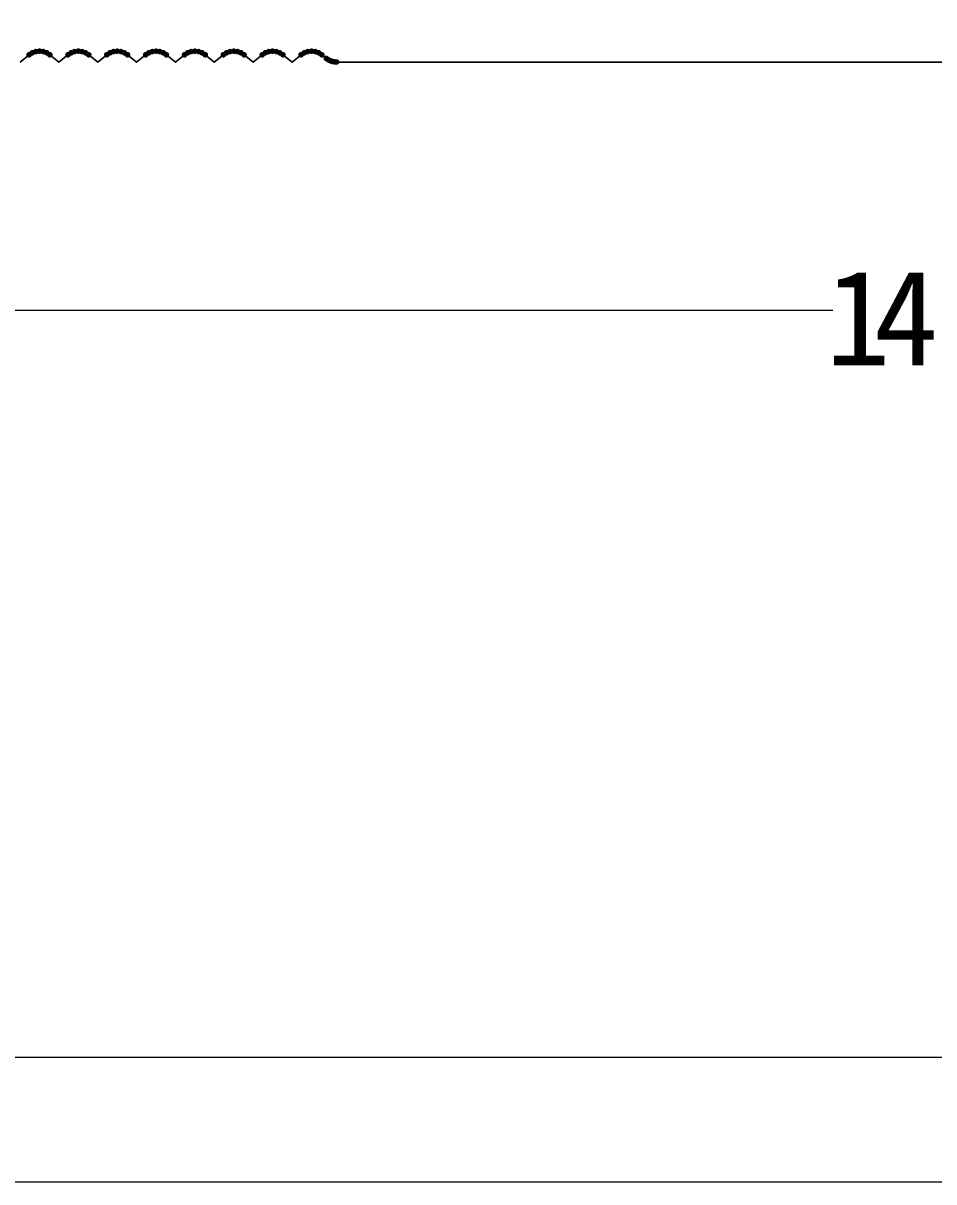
# Model space of a CAD drawing. Header units: millimetres. Extents: x 0 to 588, y 0 to 418.
# Drawn here: x 98.7 to 138.9, y 0 to 51.1 of the extents above; entities that cross this region are included whole.
import ezdxf

# ---------------------------------------------------------------- set-up
doc = ezdxf.new("R2010")
doc.units = ezdxf.units.MM

msp = doc.modelspace()

# ---------------------------------------------------------------- hatches: boundary and pattern name
h = msp.add_hatch(color=0)
edge = h.paths.add_edge_path()
edge.add_arc((98.955942, 49.746469), 0.125009, 0, 360)
h = msp.add_hatch(color=0)
edge = h.paths.add_edge_path()
edge.add_arc((98.955942, 49.746469), 0.125009, 0, 360)
h = msp.add_hatch(color=0)
edge = h.paths.add_edge_path()
edge.add_arc((99.09551, 49.834417), 0.125009, 0, 360)
h = msp.add_hatch(color=0)
edge = h.paths.add_edge_path()
edge.add_arc((99.251178, 49.889022), 0.125009, 0, 360)
h = msp.add_hatch(color=0)
edge = h.paths.add_edge_path()
edge.add_arc((99.415102, 49.907534), 0.125009, 0, 360)
h = msp.add_hatch(color=0)
edge = h.paths.add_edge_path()
edge.add_arc((99.579027, 49.889022), 0.125009, 0, 360)
h = msp.add_hatch(color=0)
edge = h.paths.add_edge_path()
edge.add_arc((99.734694, 49.834417), 0.125009, 0, 360)
h = msp.add_hatch(color=0)
edge = h.paths.add_edge_path()
edge.add_arc((99.874263, 49.746469), 0.125009, 0, 360)
h = msp.add_hatch(color=0)
edge = h.paths.add_edge_path()
edge.add_arc((100.670977, 49.746469), 0.125009, 0, 360)
h = msp.add_hatch(color=0)
edge = h.paths.add_edge_path()
edge.add_arc((100.670977, 49.746469), 0.125009, 0, 360)
h = msp.add_hatch(color=0)
edge = h.paths.add_edge_path()
edge.add_arc((100.810546, 49.834417), 0.125009, 0, 360)
h = msp.add_hatch(color=0)
edge = h.paths.add_edge_path()
edge.add_arc((100.966213, 49.889022), 0.125009, 0, 360)
h = msp.add_hatch(color=0)
edge = h.paths.add_edge_path()
edge.add_arc((101.130138, 49.907534), 0.125009, 0, 360)
h = msp.add_hatch(color=0)
edge = h.paths.add_edge_path()
edge.add_arc((101.294062, 49.889022), 0.125009, 0, 360)
h = msp.add_hatch(color=0)
edge = h.paths.add_edge_path()
edge.add_arc((101.44973, 49.834417), 0.125009, 0, 360)
h = msp.add_hatch(color=0)
edge = h.paths.add_edge_path()
edge.add_arc((101.589298, 49.746469), 0.125009, 0, 360)
h = msp.add_hatch(color=0)
edge = h.paths.add_edge_path()
edge.add_arc((102.386013, 49.746469), 0.125009, 0, 360)
h = msp.add_hatch(color=0)
edge = h.paths.add_edge_path()
edge.add_arc((102.386013, 49.746469), 0.125009, 0, 360)
h = msp.add_hatch(color=0)
edge = h.paths.add_edge_path()
edge.add_arc((102.525581, 49.834417), 0.125009, 0, 360)
h = msp.add_hatch(color=0)
edge = h.paths.add_edge_path()
edge.add_arc((102.681248, 49.889022), 0.125009, 0, 360)
h = msp.add_hatch(color=0)
edge = h.paths.add_edge_path()
edge.add_arc((102.845173, 49.907534), 0.125009, 0, 360)
h = msp.add_hatch(color=0)
edge = h.paths.add_edge_path()
edge.add_arc((103.009098, 49.889022), 0.125009, 0, 360)
h = msp.add_hatch(color=0)
edge = h.paths.add_edge_path()
edge.add_arc((103.164765, 49.834417), 0.125009, 0, 360)
h = msp.add_hatch(color=0)
edge = h.paths.add_edge_path()
edge.add_arc((103.304333, 49.746469), 0.125009, 0, 360)
h = msp.add_hatch(color=0)
edge = h.paths.add_edge_path()
edge.add_arc((104.101048, 49.746469), 0.125009, 0, 360)
h = msp.add_hatch(color=0)
edge = h.paths.add_edge_path()
edge.add_arc((104.101048, 49.746469), 0.125009, 0, 360)
h = msp.add_hatch(color=0)
edge = h.paths.add_edge_path()
edge.add_arc((104.240616, 49.834417), 0.125009, 0, 360)
h = msp.add_hatch(color=0)
edge = h.paths.add_edge_path()
edge.add_arc((104.396284, 49.889022), 0.125009, 0, 360)
h = msp.add_hatch(color=0)
edge = h.paths.add_edge_path()
edge.add_arc((104.560208, 49.907534), 0.125009, 0, 360)
h = msp.add_hatch(color=0)
edge = h.paths.add_edge_path()
edge.add_arc((104.724133, 49.889022), 0.125009, 0, 360)
h = msp.add_hatch(color=0)
edge = h.paths.add_edge_path()
edge.add_arc((104.8798, 49.834417), 0.125009, 0, 360)
h = msp.add_hatch(color=0)
edge = h.paths.add_edge_path()
edge.add_arc((105.019369, 49.746469), 0.125009, 0, 360)
h = msp.add_hatch(color=0)
edge = h.paths.add_edge_path()
edge.add_arc((105.816084, 49.746469), 0.125009, 0, 360)
h = msp.add_hatch(color=0)
edge = h.paths.add_edge_path()
edge.add_arc((105.816084, 49.746469), 0.125009, 0, 360)
h = msp.add_hatch(color=0)
edge = h.paths.add_edge_path()
edge.add_arc((105.955652, 49.834417), 0.125009, 0, 360)
h = msp.add_hatch(color=0)
edge = h.paths.add_edge_path()
edge.add_arc((106.111319, 49.889022), 0.125009, 0, 360)
h = msp.add_hatch(color=0)
edge = h.paths.add_edge_path()
edge.add_arc((106.275244, 49.907534), 0.125009, 0, 360)
h = msp.add_hatch(color=0)
edge = h.paths.add_edge_path()
edge.add_arc((106.439168, 49.889022), 0.125009, 0, 360)
h = msp.add_hatch(color=0)
edge = h.paths.add_edge_path()
edge.add_arc((106.594836, 49.834417), 0.125009, 0, 360)
h = msp.add_hatch(color=0)
edge = h.paths.add_edge_path()
edge.add_arc((106.734404, 49.746469), 0.125009, 0, 360)
h = msp.add_hatch(color=0)
edge = h.paths.add_edge_path()
edge.add_arc((107.531119, 49.746469), 0.125009, 0, 360)
h = msp.add_hatch(color=0)
edge = h.paths.add_edge_path()
edge.add_arc((107.531119, 49.746469), 0.125009, 0, 360)
h = msp.add_hatch(color=0)
edge = h.paths.add_edge_path()
edge.add_arc((107.670687, 49.834417), 0.125009, 0, 360)
h = msp.add_hatch(color=0)
edge = h.paths.add_edge_path()
edge.add_arc((107.826355, 49.889022), 0.125009, 0, 360)
h = msp.add_hatch(color=0)
edge = h.paths.add_edge_path()
edge.add_arc((107.990279, 49.907534), 0.125009, 0, 360)
h = msp.add_hatch(color=0)
edge = h.paths.add_edge_path()
edge.add_arc((108.154204, 49.889022), 0.125009, 0, 360)
h = msp.add_hatch(color=0)
edge = h.paths.add_edge_path()
edge.add_arc((108.309871, 49.834417), 0.125009, 0, 360)
h = msp.add_hatch(color=0)
edge = h.paths.add_edge_path()
edge.add_arc((108.449439, 49.746469), 0.125009, 0, 360)
h = msp.add_hatch(color=0)
edge = h.paths.add_edge_path()
edge.add_arc((109.246154, 49.746469), 0.125009, 0, 360)
h = msp.add_hatch(color=0)
edge = h.paths.add_edge_path()
edge.add_arc((109.246154, 49.746469), 0.125009, 0, 360)
h = msp.add_hatch(color=0)
edge = h.paths.add_edge_path()
edge.add_arc((109.385723, 49.834417), 0.125009, 0, 360)
h = msp.add_hatch(color=0)
edge = h.paths.add_edge_path()
edge.add_arc((109.54139, 49.889022), 0.125009, 0, 360)
h = msp.add_hatch(color=0)
edge = h.paths.add_edge_path()
edge.add_arc((109.705315, 49.907534), 0.125009, 0, 360)
h = msp.add_hatch(color=0)
edge = h.paths.add_edge_path()
edge.add_arc((109.869239, 49.889022), 0.125009, 0, 360)
h = msp.add_hatch(color=0)
edge = h.paths.add_edge_path()
edge.add_arc((110.024907, 49.834417), 0.125009, 0, 360)
h = msp.add_hatch(color=0)
edge = h.paths.add_edge_path()
edge.add_arc((110.164475, 49.746469), 0.125009, 0, 360)
h = msp.add_hatch(color=0)
edge = h.paths.add_edge_path()
edge.add_arc((110.96119, 49.746469), 0.125009, 0, 360)
h = msp.add_hatch(color=0)
edge = h.paths.add_edge_path()
edge.add_arc((110.96119, 49.746469), 0.125009, 0, 360)
h = msp.add_hatch(color=0)
edge = h.paths.add_edge_path()
edge.add_arc((111.100758, 49.834417), 0.125009, 0, 360)
h = msp.add_hatch(color=0)
edge = h.paths.add_edge_path()
edge.add_arc((111.256425, 49.889022), 0.125009, 0, 360)
h = msp.add_hatch(color=0)
edge = h.paths.add_edge_path()
edge.add_arc((111.42035, 49.907534), 0.125009, 0, 360)
h = msp.add_hatch(color=0)
edge = h.paths.add_edge_path()
edge.add_arc((111.584275, 49.889022), 0.125009, 0, 360)
h = msp.add_hatch(color=0)
edge = h.paths.add_edge_path()
edge.add_arc((111.739942, 49.834417), 0.125009, 0, 360)
h = msp.add_hatch(color=0)
edge = h.paths.add_edge_path()
edge.add_arc((111.879511, 49.746469), 0.125009, 0, 360)
h = msp.add_hatch(color=0)
edge = h.paths.add_edge_path()
edge.add_arc((112.076537, 49.588848), 0.125009, 0, 360)
h = msp.add_hatch(color=0)
edge = h.paths.add_edge_path()
edge.add_arc((112.143846, 49.540947), 0.125009, 0, 360)
h = msp.add_hatch(color=0)
edge = h.paths.add_edge_path()
edge.add_arc((112.216105, 49.500901), 0.125009, 0, 360)
h = msp.add_hatch(color=0)
edge = h.paths.add_edge_path()
edge.add_arc((112.292402, 49.469217), 0.125009, 0, 360)
h = msp.add_hatch(color=0)
edge = h.paths.add_edge_path()
edge.add_arc((112.371772, 49.446296), 0.125009, 0, 360)
h = msp.add_hatch(color=0)
edge = h.paths.add_edge_path()
edge.add_arc((112.453214, 49.432426), 0.125009, 0, 360)
h = msp.add_hatch(color=0)
edge = h.paths.add_edge_path()
edge.add_arc((112.535697, 49.427784), 0.125009, 0, 360)
h = msp.add_hatch(color=0)
edge = h.paths.add_edge_path()
edge.add_arc((112.535697, 49.427784), 0.125009, 0, 360)

# ---------------------------------------------------------------- linework, layer by layer
at = {"color": 0, "lineweight": 0}
for points in [[(0, 0), (588.217808, 0), (588.217808, 417.799564), (0, 417.799564)], [(7.515266, 5.497363), (582.720445, 5.497363), (582.720445, 412.302202), (7.515266, 412.302202)], [(98.955942, 49.746452), (98.557584, 49.427766)], [(100.27262, 49.427766), (99.874263, 49.746452)], [(100.670977, 49.746452), (100.27262, 49.427766)], [(101.987656, 49.427766), (101.589298, 49.746452)], [(102.386013, 49.746452), (101.987656, 49.427766)], [(103.702691, 49.427766), (103.304333, 49.746452)], [(104.101048, 49.746452), (103.702691, 49.427766)], [(105.417726, 49.427766), (105.019369, 49.746452)], [(105.816084, 49.746452), (105.417726, 49.427766)], [(107.132762, 49.427766), (106.734404, 49.746452)], [(107.531119, 49.746452), (107.132762, 49.427766)], [(108.847797, 49.427766), (108.449439, 49.746452)], [(109.246154, 49.746452), (108.847797, 49.427766)], [(110.562832, 49.427766), (110.164475, 49.746452)], [(110.96119, 49.746452), (110.562832, 49.427766)], [(112.076537, 49.588831), (111.879511, 49.746452)], [(162.98109, 49.427766), (112.535697, 49.427766)]]:
    msp.add_lwpolyline(points, close=True, dxfattribs=at)
for points in [[(98.955942, 49.746452), (98.557584, 49.427766)], [(98.955942, 49.746452), (98.557584, 49.427766)], [(99.874263, 49.746452), (99.768742, 49.816918), (99.655276, 49.86725), (99.536513, 49.89745), (99.415102, 49.907517), (99.293691, 49.89745), (99.174929, 49.86725), (99.061463, 49.816918), (98.955942, 49.746452)], [(99.874263, 49.746452), (99.768742, 49.816918), (99.655276, 49.86725), (99.536513, 49.89745), (99.415102, 49.907517), (99.293691, 49.89745), (99.174929, 49.86725), (99.061463, 49.816918), (98.955942, 49.746452)], [(99.874263, 49.746452), (99.768742, 49.816918), (99.655276, 49.86725), (99.536513, 49.89745), (99.415102, 49.907517), (99.293691, 49.89745), (99.174929, 49.86725), (99.061463, 49.816918), (98.955942, 49.746452)], [(99.874263, 49.746452), (99.768742, 49.816918), (99.655276, 49.86725), (99.536513, 49.89745), (99.415102, 49.907517), (99.293691, 49.89745), (99.174929, 49.86725), (99.061463, 49.816918), (98.955942, 49.746452)], [(99.874263, 49.746452), (99.768742, 49.816918), (99.655276, 49.86725), (99.536513, 49.89745), (99.415102, 49.907517), (99.293691, 49.89745), (99.174929, 49.86725), (99.061463, 49.816918), (98.955942, 49.746452)], [(99.874263, 49.746452), (99.768742, 49.816918), (99.655276, 49.86725), (99.536513, 49.89745), (99.415102, 49.907517), (99.293691, 49.89745), (99.174929, 49.86725), (99.061463, 49.816918), (98.955942, 49.746452)], [(99.874263, 49.746452), (99.768742, 49.816918), (99.655276, 49.86725), (99.536513, 49.89745), (99.415102, 49.907517), (99.293691, 49.89745), (99.174929, 49.86725), (99.061463, 49.816918), (98.955942, 49.746452)], [(99.874263, 49.746452), (99.768742, 49.816918), (99.655276, 49.86725), (99.536513, 49.89745), (99.415102, 49.907517), (99.293691, 49.89745), (99.174929, 49.86725), (99.061463, 49.816918), (98.955942, 49.746452)], [(99.874263, 49.746452), (99.768742, 49.816918), (99.655276, 49.86725), (99.536513, 49.89745), (99.415102, 49.907517), (99.293691, 49.89745), (99.174929, 49.86725), (99.061463, 49.816918), (98.955942, 49.746452)], [(99.874263, 49.746452), (99.768742, 49.816918), (99.655276, 49.86725), (99.536513, 49.89745), (99.415102, 49.907517), (99.293691, 49.89745), (99.174929, 49.86725), (99.061463, 49.816918), (98.955942, 49.746452)], [(100.27262, 49.427766), (99.874263, 49.746452)], [(100.27262, 49.427766), (99.874263, 49.746452)], [(100.670977, 49.746452), (100.27262, 49.427766)], [(100.670977, 49.746452), (100.27262, 49.427766)], [(101.589298, 49.746452), (101.483777, 49.816918), (101.370311, 49.86725), (101.251549, 49.89745), (101.130138, 49.907517), (101.008727, 49.89745), (100.889964, 49.86725), (100.776498, 49.816918), (100.670977, 49.746452)], [(101.589298, 49.746452), (101.483777, 49.816918), (101.370311, 49.86725), (101.251549, 49.89745), (101.130138, 49.907517), (101.008727, 49.89745), (100.889964, 49.86725), (100.776498, 49.816918), (100.670977, 49.746452)], [(101.589298, 49.746452), (101.483777, 49.816918), (101.370311, 49.86725), (101.251549, 49.89745), (101.130138, 49.907517), (101.008727, 49.89745), (100.889964, 49.86725), (100.776498, 49.816918), (100.670977, 49.746452)], [(101.589298, 49.746452), (101.483777, 49.816918), (101.370311, 49.86725), (101.251549, 49.89745), (101.130138, 49.907517), (101.008727, 49.89745), (100.889964, 49.86725), (100.776498, 49.816918), (100.670977, 49.746452)], [(101.589298, 49.746452), (101.483777, 49.816918), (101.370311, 49.86725), (101.251549, 49.89745), (101.130138, 49.907517), (101.008727, 49.89745), (100.889964, 49.86725), (100.776498, 49.816918), (100.670977, 49.746452)], [(101.589298, 49.746452), (101.483777, 49.816918), (101.370311, 49.86725), (101.251549, 49.89745), (101.130138, 49.907517), (101.008727, 49.89745), (100.889964, 49.86725), (100.776498, 49.816918), (100.670977, 49.746452)], [(101.589298, 49.746452), (101.483777, 49.816918), (101.370311, 49.86725), (101.251549, 49.89745), (101.130138, 49.907517), (101.008727, 49.89745), (100.889964, 49.86725), (100.776498, 49.816918), (100.670977, 49.746452)], [(101.589298, 49.746452), (101.483777, 49.816918), (101.370311, 49.86725), (101.251549, 49.89745), (101.130138, 49.907517), (101.008727, 49.89745), (100.889964, 49.86725), (100.776498, 49.816918), (100.670977, 49.746452)], [(101.589298, 49.746452), (101.483777, 49.816918), (101.370311, 49.86725), (101.251549, 49.89745), (101.130138, 49.907517), (101.008727, 49.89745), (100.889964, 49.86725), (100.776498, 49.816918), (100.670977, 49.746452)], [(101.589298, 49.746452), (101.483777, 49.816918), (101.370311, 49.86725), (101.251549, 49.89745), (101.130138, 49.907517), (101.008727, 49.89745), (100.889964, 49.86725), (100.776498, 49.816918), (100.670977, 49.746452)], [(101.987656, 49.427766), (101.589298, 49.746452)], [(101.987656, 49.427766), (101.589298, 49.746452)], [(102.386013, 49.746452), (101.987656, 49.427766)], [(102.386013, 49.746452), (101.987656, 49.427766)], [(103.304333, 49.746452), (103.198812, 49.816918), (103.085347, 49.86725), (102.966584, 49.89745), (102.845173, 49.907517), (102.723762, 49.89745), (102.604999, 49.86725), (102.491534, 49.816918), (102.386013, 49.746452)], [(103.304333, 49.746452), (103.198812, 49.816918), (103.085347, 49.86725), (102.966584, 49.89745), (102.845173, 49.907517), (102.723762, 49.89745), (102.604999, 49.86725), (102.491534, 49.816918), (102.386013, 49.746452)], [(103.304333, 49.746452), (103.198812, 49.816918), (103.085347, 49.86725), (102.966584, 49.89745), (102.845173, 49.907517), (102.723762, 49.89745), (102.604999, 49.86725), (102.491534, 49.816918), (102.386013, 49.746452)], [(103.304333, 49.746452), (103.198812, 49.816918), (103.085347, 49.86725), (102.966584, 49.89745), (102.845173, 49.907517), (102.723762, 49.89745), (102.604999, 49.86725), (102.491534, 49.816918), (102.386013, 49.746452)], [(103.304333, 49.746452), (103.198812, 49.816918), (103.085347, 49.86725), (102.966584, 49.89745), (102.845173, 49.907517), (102.723762, 49.89745), (102.604999, 49.86725), (102.491534, 49.816918), (102.386013, 49.746452)], [(103.304333, 49.746452), (103.198812, 49.816918), (103.085347, 49.86725), (102.966584, 49.89745), (102.845173, 49.907517), (102.723762, 49.89745), (102.604999, 49.86725), (102.491534, 49.816918), (102.386013, 49.746452)], [(103.304333, 49.746452), (103.198812, 49.816918), (103.085347, 49.86725), (102.966584, 49.89745), (102.845173, 49.907517), (102.723762, 49.89745), (102.604999, 49.86725), (102.491534, 49.816918), (102.386013, 49.746452)], [(103.304333, 49.746452), (103.198812, 49.816918), (103.085347, 49.86725), (102.966584, 49.89745), (102.845173, 49.907517), (102.723762, 49.89745), (102.604999, 49.86725), (102.491534, 49.816918), (102.386013, 49.746452)], [(103.304333, 49.746452), (103.198812, 49.816918), (103.085347, 49.86725), (102.966584, 49.89745), (102.845173, 49.907517), (102.723762, 49.89745), (102.604999, 49.86725), (102.491534, 49.816918), (102.386013, 49.746452)], [(103.304333, 49.746452), (103.198812, 49.816918), (103.085347, 49.86725), (102.966584, 49.89745), (102.845173, 49.907517), (102.723762, 49.89745), (102.604999, 49.86725), (102.491534, 49.816918), (102.386013, 49.746452)], [(103.702691, 49.427766), (103.304333, 49.746452)], [(103.702691, 49.427766), (103.304333, 49.746452)], [(104.101048, 49.746452), (103.702691, 49.427766)], [(104.101048, 49.746452), (103.702691, 49.427766)], [(105.019369, 49.746452), (104.913848, 49.816918), (104.800382, 49.86725), (104.681619, 49.89745), (104.560208, 49.907517), (104.438797, 49.89745), (104.320035, 49.86725), (104.206569, 49.816918), (104.101048, 49.746452)], [(105.019369, 49.746452), (104.913848, 49.816918), (104.800382, 49.86725), (104.681619, 49.89745), (104.560208, 49.907517), (104.438797, 49.89745), (104.320035, 49.86725), (104.206569, 49.816918), (104.101048, 49.746452)], [(105.019369, 49.746452), (104.913848, 49.816918), (104.800382, 49.86725), (104.681619, 49.89745), (104.560208, 49.907517), (104.438797, 49.89745), (104.320035, 49.86725), (104.206569, 49.816918), (104.101048, 49.746452)], [(105.019369, 49.746452), (104.913848, 49.816918), (104.800382, 49.86725), (104.681619, 49.89745), (104.560208, 49.907517), (104.438797, 49.89745), (104.320035, 49.86725), (104.206569, 49.816918), (104.101048, 49.746452)], [(105.019369, 49.746452), (104.913848, 49.816918), (104.800382, 49.86725), (104.681619, 49.89745), (104.560208, 49.907517), (104.438797, 49.89745), (104.320035, 49.86725), (104.206569, 49.816918), (104.101048, 49.746452)], [(105.019369, 49.746452), (104.913848, 49.816918), (104.800382, 49.86725), (104.681619, 49.89745), (104.560208, 49.907517), (104.438797, 49.89745), (104.320035, 49.86725), (104.206569, 49.816918), (104.101048, 49.746452)], [(105.019369, 49.746452), (104.913848, 49.816918), (104.800382, 49.86725), (104.681619, 49.89745), (104.560208, 49.907517), (104.438797, 49.89745), (104.320035, 49.86725), (104.206569, 49.816918), (104.101048, 49.746452)], [(105.019369, 49.746452), (104.913848, 49.816918), (104.800382, 49.86725), (104.681619, 49.89745), (104.560208, 49.907517), (104.438797, 49.89745), (104.320035, 49.86725), (104.206569, 49.816918), (104.101048, 49.746452)], [(105.019369, 49.746452), (104.913848, 49.816918), (104.800382, 49.86725), (104.681619, 49.89745), (104.560208, 49.907517), (104.438797, 49.89745), (104.320035, 49.86725), (104.206569, 49.816918), (104.101048, 49.746452)], [(105.019369, 49.746452), (104.913848, 49.816918), (104.800382, 49.86725), (104.681619, 49.89745), (104.560208, 49.907517), (104.438797, 49.89745), (104.320035, 49.86725), (104.206569, 49.816918), (104.101048, 49.746452)], [(105.417726, 49.427766), (105.019369, 49.746452)], [(105.417726, 49.427766), (105.019369, 49.746452)], [(105.816084, 49.746452), (105.417726, 49.427766)], [(105.816084, 49.746452), (105.417726, 49.427766)], [(106.734404, 49.746452), (106.628884, 49.816918), (106.515418, 49.86725), (106.396655, 49.89745), (106.275244, 49.907517), (106.153833, 49.89745), (106.03507, 49.86725), (105.921604, 49.816918), (105.816084, 49.746452)], [(106.734404, 49.746452), (106.628884, 49.816918), (106.515418, 49.86725), (106.396655, 49.89745), (106.275244, 49.907517), (106.153833, 49.89745), (106.03507, 49.86725), (105.921604, 49.816918), (105.816084, 49.746452)], [(106.734404, 49.746452), (106.628884, 49.816918), (106.515418, 49.86725), (106.396655, 49.89745), (106.275244, 49.907517), (106.153833, 49.89745), (106.03507, 49.86725), (105.921604, 49.816918), (105.816084, 49.746452)], [(106.734404, 49.746452), (106.628884, 49.816918), (106.515418, 49.86725), (106.396655, 49.89745), (106.275244, 49.907517), (106.153833, 49.89745), (106.03507, 49.86725), (105.921604, 49.816918), (105.816084, 49.746452)], [(106.734404, 49.746452), (106.628884, 49.816918), (106.515418, 49.86725), (106.396655, 49.89745), (106.275244, 49.907517), (106.153833, 49.89745), (106.03507, 49.86725), (105.921604, 49.816918), (105.816084, 49.746452)], [(106.734404, 49.746452), (106.628884, 49.816918), (106.515418, 49.86725), (106.396655, 49.89745), (106.275244, 49.907517), (106.153833, 49.89745), (106.03507, 49.86725), (105.921604, 49.816918), (105.816084, 49.746452)], [(106.734404, 49.746452), (106.628884, 49.816918), (106.515418, 49.86725), (106.396655, 49.89745), (106.275244, 49.907517), (106.153833, 49.89745), (106.03507, 49.86725), (105.921604, 49.816918), (105.816084, 49.746452)], [(106.734404, 49.746452), (106.628884, 49.816918), (106.515418, 49.86725), (106.396655, 49.89745), (106.275244, 49.907517), (106.153833, 49.89745), (106.03507, 49.86725), (105.921604, 49.816918), (105.816084, 49.746452)], [(106.734404, 49.746452), (106.628884, 49.816918), (106.515418, 49.86725), (106.396655, 49.89745), (106.275244, 49.907517), (106.153833, 49.89745), (106.03507, 49.86725), (105.921604, 49.816918), (105.816084, 49.746452)], [(106.734404, 49.746452), (106.628884, 49.816918), (106.515418, 49.86725), (106.396655, 49.89745), (106.275244, 49.907517), (106.153833, 49.89745), (106.03507, 49.86725), (105.921604, 49.816918), (105.816084, 49.746452)], [(107.132762, 49.427766), (106.734404, 49.746452)], [(107.132762, 49.427766), (106.734404, 49.746452)], [(107.531119, 49.746452), (107.132762, 49.427766)], [(107.531119, 49.746452), (107.132762, 49.427766)], [(108.449439, 49.746452), (108.343919, 49.816918), (108.230453, 49.86725), (108.11169, 49.89745), (107.990279, 49.907517), (107.868868, 49.89745), (107.750106, 49.86725), (107.63664, 49.816918), (107.531119, 49.746452)], [(108.449439, 49.746452), (108.343919, 49.816918), (108.230453, 49.86725), (108.11169, 49.89745), (107.990279, 49.907517), (107.868868, 49.89745), (107.750106, 49.86725), (107.63664, 49.816918), (107.531119, 49.746452)], [(108.449439, 49.746452), (108.343919, 49.816918), (108.230453, 49.86725), (108.11169, 49.89745), (107.990279, 49.907517), (107.868868, 49.89745), (107.750106, 49.86725), (107.63664, 49.816918), (107.531119, 49.746452)], [(108.449439, 49.746452), (108.343919, 49.816918), (108.230453, 49.86725), (108.11169, 49.89745), (107.990279, 49.907517), (107.868868, 49.89745), (107.750106, 49.86725), (107.63664, 49.816918), (107.531119, 49.746452)], [(108.449439, 49.746452), (108.343919, 49.816918), (108.230453, 49.86725), (108.11169, 49.89745), (107.990279, 49.907517), (107.868868, 49.89745), (107.750106, 49.86725), (107.63664, 49.816918), (107.531119, 49.746452)], [(108.449439, 49.746452), (108.343919, 49.816918), (108.230453, 49.86725), (108.11169, 49.89745), (107.990279, 49.907517), (107.868868, 49.89745), (107.750106, 49.86725), (107.63664, 49.816918), (107.531119, 49.746452)], [(108.449439, 49.746452), (108.343919, 49.816918), (108.230453, 49.86725), (108.11169, 49.89745), (107.990279, 49.907517), (107.868868, 49.89745), (107.750106, 49.86725), (107.63664, 49.816918), (107.531119, 49.746452)], [(108.449439, 49.746452), (108.343919, 49.816918), (108.230453, 49.86725), (108.11169, 49.89745), (107.990279, 49.907517), (107.868868, 49.89745), (107.750106, 49.86725), (107.63664, 49.816918), (107.531119, 49.746452)], [(108.449439, 49.746452), (108.343919, 49.816918), (108.230453, 49.86725), (108.11169, 49.89745), (107.990279, 49.907517), (107.868868, 49.89745), (107.750106, 49.86725), (107.63664, 49.816918), (107.531119, 49.746452)], [(108.449439, 49.746452), (108.343919, 49.816918), (108.230453, 49.86725), (108.11169, 49.89745), (107.990279, 49.907517), (107.868868, 49.89745), (107.750106, 49.86725), (107.63664, 49.816918), (107.531119, 49.746452)], [(108.847797, 49.427766), (108.449439, 49.746452)], [(108.847797, 49.427766), (108.449439, 49.746452)], [(109.246154, 49.746452), (108.847797, 49.427766)], [(109.246154, 49.746452), (108.847797, 49.427766)], [(110.164475, 49.746452), (110.058954, 49.816918), (109.945488, 49.86725), (109.826726, 49.89745), (109.705315, 49.907517), (109.583904, 49.89745), (109.465141, 49.86725), (109.351675, 49.816918), (109.246154, 49.746452)], [(110.164475, 49.746452), (110.058954, 49.816918), (109.945488, 49.86725), (109.826726, 49.89745), (109.705315, 49.907517), (109.583904, 49.89745), (109.465141, 49.86725), (109.351675, 49.816918), (109.246154, 49.746452)], [(110.164475, 49.746452), (110.058954, 49.816918), (109.945488, 49.86725), (109.826726, 49.89745), (109.705315, 49.907517), (109.583904, 49.89745), (109.465141, 49.86725), (109.351675, 49.816918), (109.246154, 49.746452)], [(110.164475, 49.746452), (110.058954, 49.816918), (109.945488, 49.86725), (109.826726, 49.89745), (109.705315, 49.907517), (109.583904, 49.89745), (109.465141, 49.86725), (109.351675, 49.816918), (109.246154, 49.746452)], [(110.164475, 49.746452), (110.058954, 49.816918), (109.945488, 49.86725), (109.826726, 49.89745), (109.705315, 49.907517), (109.583904, 49.89745), (109.465141, 49.86725), (109.351675, 49.816918), (109.246154, 49.746452)], [(110.164475, 49.746452), (110.058954, 49.816918), (109.945488, 49.86725), (109.826726, 49.89745), (109.705315, 49.907517), (109.583904, 49.89745), (109.465141, 49.86725), (109.351675, 49.816918), (109.246154, 49.746452)], [(110.164475, 49.746452), (110.058954, 49.816918), (109.945488, 49.86725), (109.826726, 49.89745), (109.705315, 49.907517), (109.583904, 49.89745), (109.465141, 49.86725), (109.351675, 49.816918), (109.246154, 49.746452)], [(110.164475, 49.746452), (110.058954, 49.816918), (109.945488, 49.86725), (109.826726, 49.89745), (109.705315, 49.907517), (109.583904, 49.89745), (109.465141, 49.86725), (109.351675, 49.816918), (109.246154, 49.746452)], [(110.164475, 49.746452), (110.058954, 49.816918), (109.945488, 49.86725), (109.826726, 49.89745), (109.705315, 49.907517), (109.583904, 49.89745), (109.465141, 49.86725), (109.351675, 49.816918), (109.246154, 49.746452)], [(110.164475, 49.746452), (110.058954, 49.816918), (109.945488, 49.86725), (109.826726, 49.89745), (109.705315, 49.907517), (109.583904, 49.89745), (109.465141, 49.86725), (109.351675, 49.816918), (109.246154, 49.746452)], [(110.562832, 49.427766), (110.164475, 49.746452)], [(110.562832, 49.427766), (110.164475, 49.746452)], [(110.96119, 49.746452), (110.562832, 49.427766)], [(110.96119, 49.746452), (110.562832, 49.427766)], [(111.879511, 49.746452), (111.77399, 49.816918), (111.660524, 49.86725), (111.541761, 49.89745), (111.42035, 49.907517), (111.298939, 49.89745), (111.180176, 49.86725), (111.066711, 49.816918), (110.96119, 49.746452)], [(111.879511, 49.746452), (111.77399, 49.816918), (111.660524, 49.86725), (111.541761, 49.89745), (111.42035, 49.907517), (111.298939, 49.89745), (111.180176, 49.86725), (111.066711, 49.816918), (110.96119, 49.746452)], [(111.879511, 49.746452), (111.77399, 49.816918), (111.660524, 49.86725), (111.541761, 49.89745), (111.42035, 49.907517), (111.298939, 49.89745), (111.180176, 49.86725), (111.066711, 49.816918), (110.96119, 49.746452)], [(111.879511, 49.746452), (111.77399, 49.816918), (111.660524, 49.86725), (111.541761, 49.89745), (111.42035, 49.907517), (111.298939, 49.89745), (111.180176, 49.86725), (111.066711, 49.816918), (110.96119, 49.746452)], [(111.879511, 49.746452), (111.77399, 49.816918), (111.660524, 49.86725), (111.541761, 49.89745), (111.42035, 49.907517), (111.298939, 49.89745), (111.180176, 49.86725), (111.066711, 49.816918), (110.96119, 49.746452)], [(111.879511, 49.746452), (111.77399, 49.816918), (111.660524, 49.86725), (111.541761, 49.89745), (111.42035, 49.907517), (111.298939, 49.89745), (111.180176, 49.86725), (111.066711, 49.816918), (110.96119, 49.746452)], [(111.879511, 49.746452), (111.77399, 49.816918), (111.660524, 49.86725), (111.541761, 49.89745), (111.42035, 49.907517), (111.298939, 49.89745), (111.180176, 49.86725), (111.066711, 49.816918), (110.96119, 49.746452)], [(111.879511, 49.746452), (111.77399, 49.816918), (111.660524, 49.86725), (111.541761, 49.89745), (111.42035, 49.907517), (111.298939, 49.89745), (111.180176, 49.86725), (111.066711, 49.816918), (110.96119, 49.746452)], [(111.879511, 49.746452), (111.77399, 49.816918), (111.660524, 49.86725), (111.541761, 49.89745), (111.42035, 49.907517), (111.298939, 49.89745), (111.180176, 49.86725), (111.066711, 49.816918), (110.96119, 49.746452)], [(111.879511, 49.746452), (111.77399, 49.816918), (111.660524, 49.86725), (111.541761, 49.89745), (111.42035, 49.907517), (111.298939, 49.89745), (111.180176, 49.86725), (111.066711, 49.816918), (110.96119, 49.746452)], [(112.076537, 49.588831), (111.879511, 49.746452)], [(112.076537, 49.588831), (111.879511, 49.746452)], [(112.076537, 49.588831), (112.179792, 49.519679), (112.292402, 49.4692), (112.411869, 49.438271), (112.535697, 49.427766)], [(112.076537, 49.588831), (112.179792, 49.519679), (112.292402, 49.4692), (112.411869, 49.438271), (112.535697, 49.427766)], [(112.076537, 49.588831), (112.179792, 49.519679), (112.292402, 49.4692), (112.411869, 49.438271), (112.535697, 49.427766)], [(112.076537, 49.588831), (112.179792, 49.519679), (112.292402, 49.4692), (112.411869, 49.438271), (112.535697, 49.427766)], [(112.076537, 49.588831), (112.179792, 49.519679), (112.292402, 49.4692), (112.411869, 49.438271), (112.535697, 49.427766)], [(112.076537, 49.588831), (112.179792, 49.519679), (112.292402, 49.4692), (112.411869, 49.438271), (112.535697, 49.427766)], [(112.076537, 49.588831), (112.179792, 49.519679), (112.292402, 49.4692), (112.411869, 49.438271), (112.535697, 49.427766)], [(112.076537, 49.588831), (112.179792, 49.519679), (112.292402, 49.4692), (112.411869, 49.438271), (112.535697, 49.427766)], [(112.076537, 49.588831), (112.179792, 49.519679), (112.292402, 49.4692), (112.411869, 49.438271), (112.535697, 49.427766)], [(112.076537, 49.588831), (112.179792, 49.519679), (112.292402, 49.4692), (112.411869, 49.438271), (112.535697, 49.427766)], [(162.98109, 49.427766), (112.535697, 49.427766)], [(162.98109, 49.427766), (112.535697, 49.427766)]]:
    msp.add_lwpolyline(points, dxfattribs=at)
at = {"color": 1, "lineweight": 0}
msp.add_lwpolyline([(67.686948, 38.475592), (134.440208, 38.475592)], dxfattribs=at)

# ---------------------------------------------------------------- texts
at = {"color": 0, "char_height": 4.206831, "attachment_point": 1}
for s, insert in [('{\\fSimSun|b0|i0|c0;1}', (134.124181, 40.245502)), ('{\\fSimSun|b0|i0|c0;4}', (136.240848, 40.245502))]:
    msp.add_mtext(s, dxfattribs=dict(at, insert=insert))

doc.saveas('drawing.dxf')
